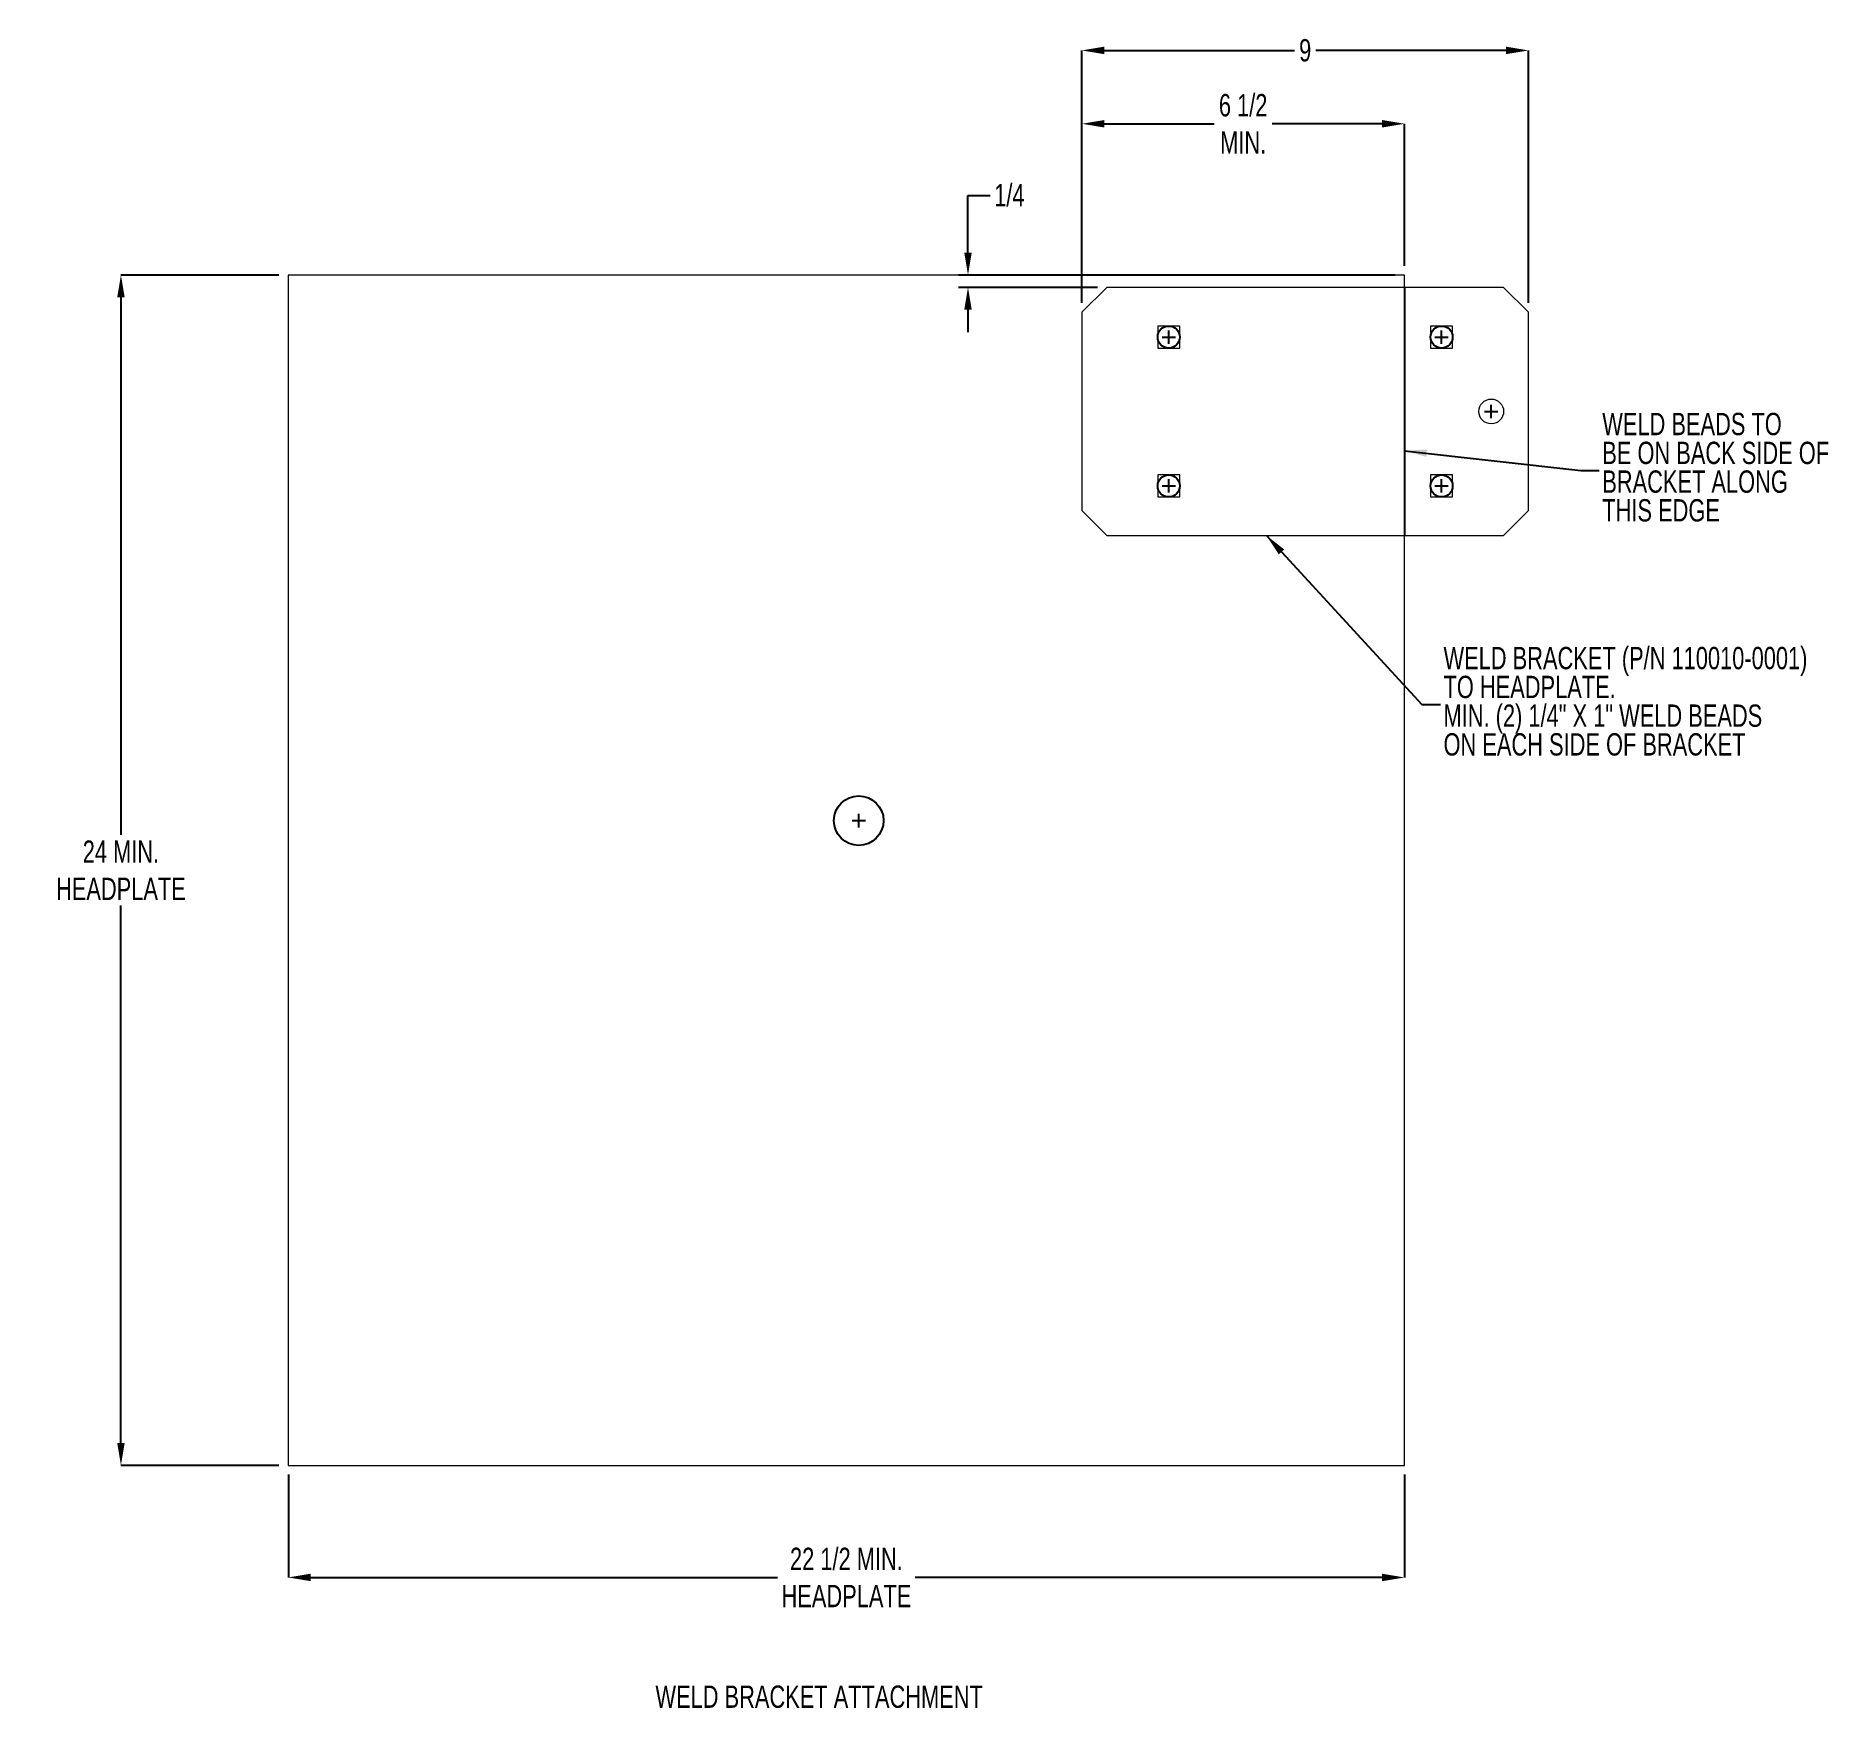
# Model space of a CAD drawing. Header units: inches. Extents: x 20.9 to 32.9, y 7.5 to 18.8.
import ezdxf
from ezdxf.lldxf.tags import DXFTag

# ---------------------------------------------------------------- set-up
doc = ezdxf.new("R2010")
doc.units = ezdxf.units.IN
doc.header["$MEASUREMENT"] = 0
doc.header["$PDSIZE"] = -1
doc.layers.add('DIM', color=1, linetype='Continuous')
doc.layers.add('HID', color=1, linetype='HIDDEN')
doc.styles.add('SLDTEXTSTYLE0', font='ARIAL.TTF', dxfattribs={"width": 0.7})
doc.styles.get("Standard").update_dxf_attribs({"font": 'ARIAL.TTF'})
tags = doc.linetypes.add('HIDDEN', pattern=[0.075, 0.05, -0.025]).pattern_tags.tags
tags[6:7] = [DXFTag(74, 4), DXFTag(75, 0), DXFTag(340, '0'), DXFTag(46, 1.0), DXFTag(50, 0.0), DXFTag(44, 0.0), DXFTag(45, 0.0)]
tags[4:5] = [DXFTag(74, 4), DXFTag(75, 0), DXFTag(340, '0'), DXFTag(46, 1.0), DXFTag(50, 0.0), DXFTag(44, 0.0), DXFTag(45, 0.0)]
doc.dimstyles.new('SLDDIMSTYLE0', dxfattribs={"dimtxt": 0.15, "dimasz": 0.15, "dimexe": 0, "dimexo": 0.0625, "dimgap": 0.0375, "dimtad": 0, "dimtih": 1, "dimtoh": 1, "dimdec": 3, "dimlfac": 3, "dimrnd": 1e-09, "dimzin": 12, "dimdsep": 46, "dimtxsty": 'SLDTEXTSTYLE0', "dimsah": 1, "dimcen": 0.09, "dimadec": 0, "dimazin": 0, "dimtfac": 1, "dimtdec": 3, "dimtofl": 0, "dimtmove": 0, "dimatfit": 3, "dimfxl": 0, "dimtolj": 1, "dimtzin": 12, "dimarcsym": 0})
doc.dimstyles.new('SLDDIMSTYLE2', dxfattribs={"dimtxt": 0.15, "dimasz": 0.15, "dimexe": 0, "dimexo": 0.0625, "dimgap": 0.0375, "dimtad": 0, "dimtih": 1, "dimtoh": 1, "dimdec": 3, "dimlfac": 3, "dimrnd": 1e-09, "dimzin": 12, "dimdsep": 46, "dimtxsty": 'SLDTEXTSTYLE0', "dimsah": 1, "dimcen": 0.09, "dimadec": 0, "dimazin": 0, "dimtfac": 1, "dimtdec": 3, "dimtofl": 0, "dimtmove": 0, "dimatfit": 3, "dimfxl": 0, "dimtolj": 1, "dimtzin": 12, "dimarcsym": 0})
doc.dimstyles.new('SLDDIMSTYLE3', dxfattribs={"dimtxt": 0.15, "dimasz": 0.15, "dimexe": 0, "dimexo": 0.0625, "dimgap": 0.0375, "dimtad": 0, "dimtih": 1, "dimtoh": 1, "dimdec": 0, "dimrnd": 1e-09, "dimzin": 0, "dimdsep": 46, "dimtxsty": 'Standard', "dimsah": 1, "dimcen": 0.09, "dimadec": 0, "dimazin": 0, "dimtfac": 1, "dimtdec": 0, "dimtofl": 0, "dimtmove": 0, "dimatfit": 3, "dimfxl": 0, "dimtolj": 1, "dimtzin": 0, "dimarcsym": 0})

# ---------------------------------------------------------------- blocks, each defined once
blk = doc.blocks.new('*D7')
at = {"color": 0, "linetype": 'ByBlock', "lineweight": -2}
for p, q in [((22.576, 9.115), (22.576, 8.424)), ((30.076, 9.115), (30.076, 8.424)), ((22.726, 8.424), (25.862, 8.424)), ((29.926, 8.424), (26.789, 8.424))]:
    blk.add_line(p, q, dxfattribs=at)
at = {"color": 0, "linetype": 'ByBlock'}
for points in [[(22.576, 8.424), (22.726, 8.399), (22.726, 8.449)], [(30.076, 8.424), (29.926, 8.399), (29.926, 8.449)]]:
    blk.add_solid(points, dxfattribs=at)
at = {"layer": 'DEFPOINTS', "color": 0, "linetype": 'ByBlock'}
for p in [(22.576, 9.177), (30.076, 9.177)]:
    blk.add_point(p, dxfattribs=at)
at = {"color": 0, "linetype": 'ByBlock', "insert": (26.326, 8.424), "char_height": 0.15, "attachment_point": 5, "style": 'SLDTEXTSTYLE0'}
blk.add_mtext('22 1/2 MIN.\\PHEADPLATE', dxfattribs=at)
blk = doc.blocks.new('*D8')
at = {"color": 0, "linetype": 'ByBlock', "lineweight": -2}
for p, q in [((27.909, 16.99), (27.909, 18.687)), ((28.059, 18.687), (29.337, 18.687)), ((30.759, 18.687), (29.481, 18.687)), ((30.909, 16.99), (30.909, 18.687))]:
    blk.add_line(p, q, dxfattribs=at)
at = {"color": 0, "linetype": 'ByBlock'}
for points in [[(27.909, 18.687), (28.059, 18.662), (28.059, 18.712)], [(30.909, 18.687), (30.759, 18.662), (30.759, 18.712)]]:
    blk.add_solid(points, dxfattribs=at)
at = {"layer": 'DEFPOINTS', "color": 0, "linetype": 'ByBlock'}
for p in [(27.909, 16.927), (30.909, 16.927)]:
    blk.add_point(p, dxfattribs=at)
at = {"color": 0, "linetype": 'ByBlock', "insert": (29.409, 18.687), "char_height": 0.15, "attachment_point": 5, "style": 'SLDTEXTSTYLE0'}
blk.add_mtext('9', dxfattribs=at)
blk = doc.blocks.new('*D9')
at = {"color": 0, "linetype": 'ByBlock', "lineweight": -2}
for p, q in [((27.909, 16.99), (27.909, 18.194)), ((28.059, 18.194), (28.798, 18.194)), ((29.926, 18.194), (29.186, 18.194)), ((30.076, 17.24), (30.076, 18.194))]:
    blk.add_line(p, q, dxfattribs=at)
at = {"color": 0, "linetype": 'ByBlock'}
for points in [[(27.909, 18.194), (28.059, 18.169), (28.059, 18.219)], [(30.076, 18.194), (29.926, 18.169), (29.926, 18.219)]]:
    blk.add_solid(points, dxfattribs=at)
at = {"layer": 'DEFPOINTS', "color": 0, "linetype": 'ByBlock'}
for p in [(30.076, 17.177), (27.909, 16.927)]:
    blk.add_point(p, dxfattribs=at)
at = {"color": 0, "linetype": 'ByBlock', "insert": (28.992, 18.194), "char_height": 0.15, "attachment_point": 5, "style": 'SLDTEXTSTYLE0'}
blk.add_mtext('6 1/2\\PMIN.', dxfattribs=at)
blk = doc.blocks.new('*D11')
at = {"color": 0, "linetype": 'ByBlock', "lineweight": -2}
for p, q in [((27.143, 17.327), (27.143, 17.713)), ((27.143, 17.713), (27.293, 17.713)), ((30.013, 17.177), (27.08, 17.177)), ((28.013, 17.094), (27.08, 17.094)), ((27.143, 16.944), (27.143, 16.794))]:
    blk.add_line(p, q, dxfattribs=at)
at = {"color": 0, "linetype": 'ByBlock'}
for points in [[(27.143, 17.177), (27.118, 17.327), (27.168, 17.327)], [(27.143, 17.094), (27.118, 16.944), (27.168, 16.944)]]:
    blk.add_solid(points, dxfattribs=at)
at = {"layer": 'DEFPOINTS', "color": 0, "linetype": 'ByBlock'}
for p in [(30.076, 17.177), (28.076, 17.094)]:
    blk.add_point(p, dxfattribs=at)
at = {"color": 0, "linetype": 'ByBlock', "insert": (27.421, 17.713), "char_height": 0.15, "attachment_point": 5, "style": 'SLDTEXTSTYLE0'}
blk.add_mtext('1/4', dxfattribs=at)
blk = doc.blocks.new('*D10')
at = {"color": 0, "linetype": 'ByBlock', "lineweight": -2}
for p, q in [((22.513, 17.177), (21.451, 17.177)), ((21.451, 17.027), (21.451, 13.415)), ((21.451, 9.327), (21.451, 12.939)), ((22.513, 9.177), (21.451, 9.177))]:
    blk.add_line(p, q, dxfattribs=at)
at = {"color": 0, "linetype": 'ByBlock'}
for points in [[(21.451, 17.177), (21.426, 17.027), (21.476, 17.027)], [(21.451, 9.177), (21.426, 9.327), (21.476, 9.327)]]:
    blk.add_solid(points, dxfattribs=at)
at = {"layer": 'DEFPOINTS', "color": 0, "linetype": 'ByBlock'}
for p in [(22.576, 17.177), (22.576, 9.177)]:
    blk.add_point(p, dxfattribs=at)
at = {"color": 0, "linetype": 'ByBlock', "insert": (21.451, 13.177), "char_height": 0.15, "attachment_point": 5, "style": 'SLDTEXTSTYLE0'}
blk.add_mtext('24 MIN.\\PHEADPLATE', dxfattribs=at)
blk = doc.blocks.new('SW_NOTE_2')
at = {"layer": 'DIM', "color": 0, "char_height": 0.15, "attachment_point": 1, "style": 'SLDTEXTSTYLE0'}
for s, insert in [('WELD BEADS TO', (0.02, 0.387)), ('BE ON BACK SIDE OF', (0.02, 0.193)), ('BRACKET ALONG', (0.02, 0)), ('THIS EDGE', (0.02, -0.193))]:
    blk.add_mtext(s, dxfattribs=dict(at, insert=insert))
blk = doc.blocks.new('SW_NOTE_3')
at = {"layer": 'DIM', "color": 0, "char_height": 0.15, "attachment_point": 1, "style": 'SLDTEXTSTYLE0'}
for s, insert in [('WELD BRACKET (P/N 110010-0001)', (0.02, 0.387)), ('TO HEADPLATE.', (0.02, 0.193)), ('MIN. (2) 1/4" X 1" WELD BEADS', (0.02, 0)), ('ON EACH SIDE OF BRACKET', (0.02, -0.193))]:
    blk.add_mtext(s, dxfattribs=dict(at, insert=insert))

msp = doc.modelspace()

# ---------------------------------------------------------------- linework, layer by layer
at = {"color": 7, "linetype": 'Continuous', "lineweight": 15}
for p, q in [((22.575561, 17.177055), (22.575561, 9.177055)), ((30.075561, 17.177055), (22.575561, 17.177055)), ((30.075561, 17.093722), (30.075561, 17.177055)), ((28.075561, 17.093722), (27.908894, 16.927055)), ((30.742227, 17.093722), (28.075561, 17.093722)), ((30.908894, 16.927055), (30.742227, 17.093722)), ((27.908894, 16.927055), (27.908894, 15.593722)), ((30.908894, 15.593722), (30.908894, 16.927055)), ((28.417894, 16.834722), (28.417894, 16.686055)), ((28.566561, 16.834722), (28.417894, 16.834722)), ((28.566561, 16.686055), (28.566561, 16.834722)), ((30.399894, 16.834722), (30.251227, 16.834722)), ((30.251227, 16.834722), (30.251227, 16.686055)), ((30.399894, 16.686055), (30.399894, 16.834722)), ((28.417894, 16.686055), (28.566561, 16.686055)), ((30.251227, 16.686055), (30.399894, 16.686055)), ((28.566561, 15.834722), (28.417894, 15.834722)), ((28.417894, 15.834722), (28.417894, 15.686055)), ((28.566561, 15.686055), (28.566561, 15.834722)), ((30.251227, 15.834722), (30.251227, 15.686055)), ((30.399894, 15.834722), (30.251227, 15.834722)), ((30.399894, 15.686055), (30.399894, 15.834722)), ((28.417894, 15.686055), (28.566561, 15.686055)), ((30.251227, 15.686055), (30.399894, 15.686055)), ((27.908894, 15.593722), (28.075561, 15.427055)), ((30.742227, 15.427055), (30.908894, 15.593722)), ((28.075561, 15.427055), (30.742227, 15.427055)), ((30.075561, 9.177055), (30.075561, 15.427055)), ((22.575561, 9.177055), (30.075561, 9.177055))]:
    msp.add_line(p, q, dxfattribs=at)
for centre, radius in [((28.492227, 16.760388), 0.074333), ((30.325561, 16.760388), 0.074333), ((28.492227, 15.760388), 0.074333), ((30.325561, 15.760388), 0.074333), ((26.408894, 13.510388), 0.166667)]:
    msp.add_circle(centre, radius)
msp.add_circle((30.658894, 16.260388), 0.083333, dxfattribs=at)
at = {"layer": 'DIM'}
for p, q in [((28.447227, 16.760388), (28.537227, 16.760388)), ((28.492227, 16.715388), (28.492227, 16.805388)), ((30.280561, 16.760388), (30.370561, 16.760388)), ((30.325561, 16.715388), (30.325561, 16.805388)), ((30.613894, 16.260388), (30.703894, 16.260388)), ((30.658894, 16.215388), (30.658894, 16.305388)), ((28.492227, 15.715388), (28.492227, 15.805388)), ((30.325561, 15.715388), (30.325561, 15.805388)), ((28.447227, 15.760388), (28.537227, 15.760388)), ((30.280561, 15.760388), (30.370561, 15.760388)), ((26.363894, 13.510388), (26.453894, 13.510388)), ((26.408894, 13.465388), (26.408894, 13.555388))]:
    msp.add_line(p, q, dxfattribs=at)
at = {"layer": 'HID'}
msp.add_line((30.075561, 17.093722), (30.075561, 15.427055), dxfattribs=at)

# ---------------------------------------------------------------- block references
at = {"layer": 'DIM'}
for name, p in [('SW_NOTE_2', (31.385281, 15.864122)), ('SW_NOTE_3', (30.31854, 14.29104))]:
    msp.add_blockref(name, p, dxfattribs=at)

# ---------------------------------------------------------------- texts
at = {"layer": 'DIM', "insert": (25.042724, 7.697663), "char_height": 0.15, "attachment_point": 1, "style": 'SLDTEXTSTYLE0'}
msp.add_mtext('WELD BRACKET ATTACHMENT', dxfattribs=at)

# ---------------------------------------------------------------- dimensions: what is measured, and where the dimension line sits
at = {"layer": 'DIM'}
dim = msp.add_linear_dim(base=(30.908894, 18.68653), p1=(27.908894, 16.927055), p2=(30.908894, 16.927055), dimstyle='SLDDIMSTYLE0', override={"dimdec": 4, "dimlunit": 5, "dimfrac": 2}, dxfattribs=at)
dim.commit()
dim.dimension.update_dxf_attribs({"geometry": '*D8', "text_midpoint": (29.408894, 18.68653)})
for base, p1, p2, text, picture, middle in [((30.075561, 18.193513), (27.908894, 16.927055), (30.075561, 17.177055), '<>\\PMIN.', '*D9', (28.992227, 18.193513)), ((30.075561, 8.423658), (22.575561, 9.177055), (30.075561, 9.177055), '<> MIN.\\PHEADPLATE', '*D7', (26.325561, 8.423658))]:
    dim = msp.add_linear_dim(base=base, p1=p1, p2=p2, text=text, dimstyle='SLDDIMSTYLE0', override={"dimdec": 4, "dimlunit": 5, "dimfrac": 2}, dxfattribs=at)
    dim.commit()
    dim.dimension.update_dxf_attribs({"geometry": picture, "text_midpoint": middle})
dim = msp.add_linear_dim(base=(27.142709, 17.093722), p1=(30.075561, 17.177055), p2=(28.075561, 17.093722), angle=90, dimstyle='SLDDIMSTYLE2', override={"dimdec": 4, "dimlunit": 5, "dimfrac": 2}, dxfattribs=at)
dim.commit()
dim.dimension.update_dxf_attribs({"geometry": '*D11', "text_midpoint": (27.420634, 17.712528)})
dim = msp.add_linear_dim(base=(21.450561, 9.177055), p1=(22.575561, 17.177055), p2=(22.575561, 9.177055), angle=90, text='<> MIN.\\PHEADPLATE', dimstyle='SLDDIMSTYLE0', override={"dimdec": 4, "dimlunit": 5, "dimfrac": 2}, dxfattribs=at)
dim.commit()
dim.dimension.update_dxf_attribs({"geometry": '*D10', "text_midpoint": (21.450561, 13.177055)})

# ---------------------------------------------------------------- leaders
for points in [[(30.075561, 15.996959), (31.260281, 15.864122), (31.385281, 15.864122)], [(29.148194, 15.427055), (30.19354, 14.29104), (30.31854, 14.29104)]]:
    msp.add_leader(points, dimstyle='SLDDIMSTYLE3', override={"dimscale": 1, "dimgap": 0.0375, "dimtad": 0, "dimclrd": 0}, dxfattribs=at)

doc.saveas('drawing.dxf')
